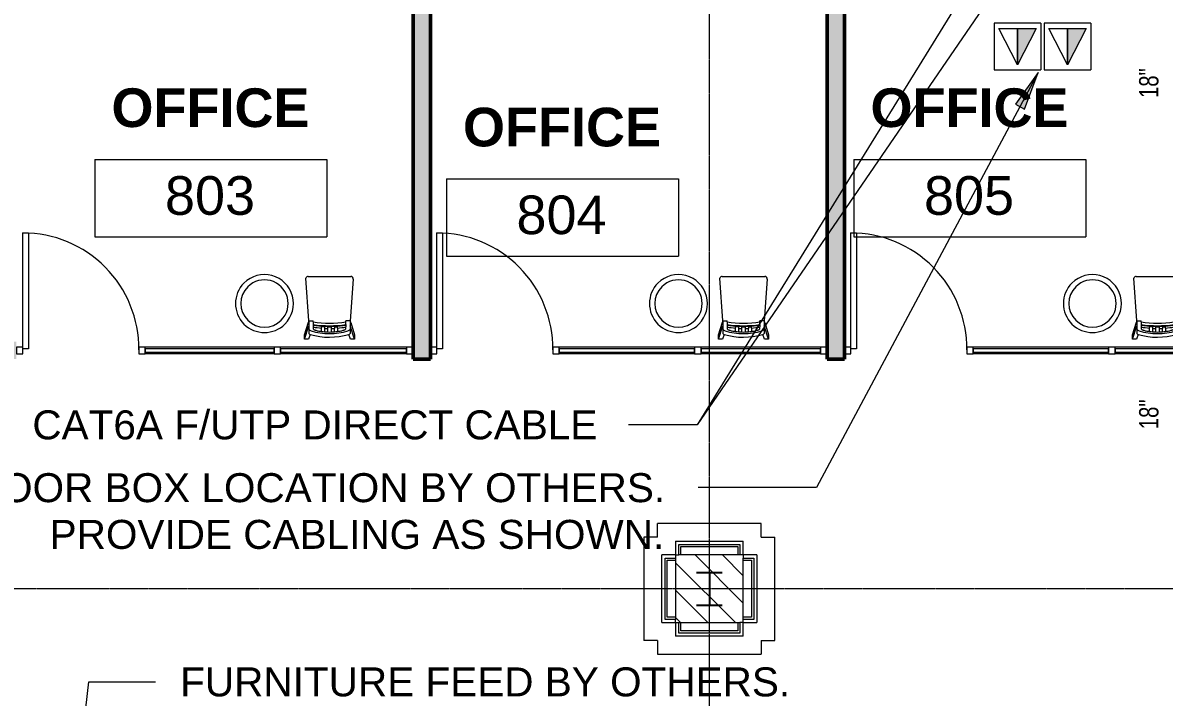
# Model space of a CAD drawing. Header units: inches. Extents: x -1205 to 1409, y -1117 to 895.
# Drawn here: x 152.6 to 506.8, y 488.9 to 698.2 of the extents above; entities that cross this region are included whole.
import ezdxf

# ---------------------------------------------------------------- set-up
doc = ezdxf.new("R2010")
doc.units = ezdxf.units.IN
doc.header["$MEASUREMENT"] = 0
doc.linetypes.add('Grid Line 1_4_', pattern=[0.4375, 0.25, -0.0625, 0.0625, -0.0625])
for name, color, linetype, lineweight in [('A-ANNO-NOTE', 131, 'Continuous', 9), ('A-AREA-IDEN', 2, 'Continuous', 9), ('A-DOOR', 31, 'Continuous', 13), ('A-GENM', 13, 'Continuous', 9), ('A-GLAZ-CURT', 52, 'Continuous', 9), ('A-GLAZ-CWMG', 51, 'Continuous', 9), ('A-WALL-PATT', 111, 'Continuous', 13), ('G-ANNO-TEXT', 231, 'Continuous', 9), ('I-FURN', 30, 'Continuous', 9), ('I-WALL', 2, 'Continuous', 13), ('S-COLS', 52, 'Continuous', 13), ('S-COLS-SYMB', 171, 'Continuous', 20), ('S-GRID', 1, 'Continuous', 9)]:
    doc.layers.add(name, color=color, linetype=linetype, lineweight=lineweight)
doc.styles.add('Arial_2', font='arial.ttf', dxfattribs={"width": 0.75, "height": 6})
doc.styles.add('Arial_3', font='arial.ttf', dxfattribs={"height": 9})
doc.styles.add('Arial_5', font='arial.ttf', dxfattribs={"height": 12})
doc.styles.add('Arial_B', font='arialbd.ttf', dxfattribs={"height": 12})

# ---------------------------------------------------------------- blocks, each defined once
blk = doc.blocks.new('Decorative-Column - 8th - Standard-V5-8TH FLOOR TELECOM PLAN')
at = {"layer": 'A-GENM'}
h = blk.add_hatch(dxfattribs=at)
h.set_pattern_fill('FP_14', color=53, style=0, pattern_type=2)
h.set_pattern_definition([(135, (-365.68, -522.006), (-4.24264, -4.24264), [])])
h.paths.add_polyline_path([(-10.5, -10), (10.5, -10), (10.5, 11), (-10.5, 11), (-10.5, -9)], flags=0)
at = {"layer": 'A-GENM', "color": 53}
for p, q in [((-16.07, 16.57), (-16.07, 20.82)), ((16.07, 20.82), (-16.07, 20.82)), ((16.07, 16.57), (16.07, 20.82)), ((-20.32, 16.57), (-20.32, -15.57)), ((-16.07, 16.57), (-20.32, 16.57)), ((-10.5, 15.25), (-10.5, 11)), ((-10.5, 15.25), (10.5, 15.25)), ((-9.5, 14.25), (9.5, 14.25)), ((-9.5, 11), (-9.5, 14.25)), ((9.5, 14.25), (9.5, 11)), ((10.5, 11), (10.5, 15.25)), ((16.07, 16.57), (20.32, 16.57)), ((20.32, -15.57), (20.32, 16.57)), ((-14.75, -10), (-14.75, 11)), ((-10.5, 11), (-14.75, 11)), ((-10.5, 11), (-10.5, 10)), ((-10.5, 11), (-9.5, 11)), ((-8.84, 11), (-8.84, 13.59)), ((-8.84, 13.59), (8.84, 13.59)), ((8.84, 13.59), (8.84, 11)), ((10.5, 11), (9.5, 11)), ((10.5, 11), (10.5, 10)), ((14.75, 11), (10.5, 11)), ((14.75, 11), (14.75, -10)), ((-13.75, 10), (-10.5, 10)), ((-13.75, -9), (-13.75, 10)), ((-13.09, -8.34), (-13.09, 9.34)), ((-13.09, 9.34), (-10.5, 9.34)), ((10.5, 10), (13.75, 10)), ((10.5, 9.34), (13.09, 9.34)), ((13.09, 9.34), (13.09, -8.34)), ((13.75, 10), (13.75, -9)), ((-14.75, -10), (-10.5, -10)), ((-10.5, -9), (-13.75, -9)), ((-10.5, -8.34), (-13.09, -8.34)), ((-10.5, -10), (-10.5, -9)), ((-10.5, -10), (-10.5, -14.25)), ((-10.5, -10), (-9.5, -10)), ((-9.5, -13.25), (-9.5, -10)), ((-8.84, -12.59), (-8.84, -10)), ((8.84, -10), (8.84, -12.59)), ((10.5, -10), (9.5, -10)), ((9.5, -10), (9.5, -13.25)), ((13.09, -8.34), (10.5, -8.34)), ((10.5, -10), (10.5, -9)), ((13.75, -9), (10.5, -9)), ((10.5, -10), (14.75, -10)), ((10.5, -14.25), (10.5, -10)), ((9.5, -13.25), (-9.5, -13.25)), ((8.84, -12.59), (-8.84, -12.59)), ((-16.07, -15.57), (-20.32, -15.57)), ((-16.07, -15.57), (-16.07, -19.82)), ((10.5, -14.25), (-10.5, -14.25)), ((16.07, -15.57), (20.32, -15.57)), ((16.07, -15.57), (16.07, -19.82)), ((-16.07, -19.82), (16.07, -19.82))]:
    blk.add_line(p, q, dxfattribs=at)
at = {"layer": 'S-COLS', "color": 133, "lineweight": 20}
for p, q in [((9.5, 11), (-9.5, 11)), ((-10.5, 10), (-10.5, -9)), ((10.5, -9), (10.5, 10)), ((-9.5, -10), (9.5, -10))]:
    blk.add_line(p, q, dxfattribs=at)
blk = doc.blocks.new('Rectangular Mullion - 2_ x 2_ Office Front-V100-8TH FLOOR TELECOM PLAN')
at = {"layer": 'A-GLAZ-CWMG', "color": 133, "lineweight": 20}
for p, q in [((-2, 1), (0, 1)), ((-2, -1), (-2, 1)), ((0, 1), (0, -1)), ((0, -1), (-2, -1))]:
    blk.add_line(p, q, dxfattribs=at)
blk = doc.blocks.new('Curtain Wall-Store Front-Sgl w swing _ Bar - Store Front Door-3130016-8TH FLOOR TELECOM PLAN')
at = {"layer": 'A-DOOR', "color": 133, "lineweight": 20}
for p, q in [((-18, 36.5), (-16.25, 36.5)), ((-18, 1), (-18, 36.5)), ((-16.25, 36.5), (-16.25, 0.5)), ((-16.25, 0.5), (-18, 0.5))]:
    blk.add_line(p, q, dxfattribs=at)
at = {"layer": 'A-DOOR', "color": 53, "lineweight": 9}
blk.add_arc((-18, 0.5), 36, 359.5, 90, dxfattribs=at)
blk = doc.blocks.new('System Panel - Glazed Centered-4910207-8TH FLOOR TELECOM PLAN')
at = {"layer": 'A-GLAZ-CURT', "color": 253, "lineweight": 13}
for p, q in [((21, 0.5), (-21, 0.5)), ((-21, 0.5), (-21, -0.5)), ((21, -0.5), (21, 0.5)), ((-21, -0.5), (21, -0.5))]:
    blk.add_line(p, q, dxfattribs=at)
blk = doc.blocks.new('Rectangular Mullion - 2_ x 2_ Office Front-4910203-8TH FLOOR TELECOM PLAN')
at = {"layer": 'A-GLAZ-CWMG', "color": 53}
for p, q in [((361.11, 597.51), (319.11, 597.51)), ((361.11, 595.51), (319.11, 595.51))]:
    blk.add_line(p, q, dxfattribs=at)
blk = doc.blocks.new('Rectangular Mullion - 2_ x 2_ Office Front-2805446-8TH FLOOR TELECOM PLAN')
at = {"layer": 'A-GLAZ-CWMG', "color": 133, "lineweight": 20}
for p, q in [((-1, 1), (1, 1)), ((-1, -1), (-1, 1)), ((1, 1), (1, -1)), ((1, -1), (-1, -1))]:
    blk.add_line(p, q, dxfattribs=at)
blk = doc.blocks.new('Rectangular Mullion - 2_ x 2_ Office Front-V101-8TH FLOOR TELECOM PLAN')
at = {"layer": 'A-GLAZ-CWMG', "color": 133, "lineweight": 20}
for p, q in [((-1, 1), (1, 1)), ((-1, -1), (-1, 1)), ((1, 1), (1, -1)), ((1, -1), (-1, -1))]:
    blk.add_line(p, q, dxfattribs=at)
blk = doc.blocks.new('System Panel - Glazed Centered-4962048-8TH FLOOR TELECOM PLAN')
at = {"layer": 'A-GLAZ-CURT', "color": 253, "lineweight": 13}
for p, q in [((18.54, 0.5), (-18.54, 0.5)), ((-18.54, 0.5), (-18.54, -0.5)), ((18.54, -0.5), (18.54, 0.5)), ((-18.54, -0.5), (18.54, -0.5))]:
    blk.add_line(p, q, dxfattribs=at)
blk = doc.blocks.new('Rectangular Mullion - 2_ x 2_ Office Front-4962047-8TH FLOOR TELECOM PLAN')
at = {"layer": 'A-GLAZ-CWMG', "color": 53}
for p, q in [((400.19, 597.51), (363.11, 597.51)), ((400.19, 595.51), (363.11, 595.51))]:
    blk.add_line(p, q, dxfattribs=at)
blk = doc.blocks.new('Rectangular Mullion - 2_ x 2_ Office Front-V102-8TH FLOOR TELECOM PLAN')
at = {"layer": 'A-GLAZ-CWMG', "color": 133, "lineweight": 20}
for p, q in [((-1, 1), (1, 1)), ((-1, -1), (-1, 1)), ((1, 1), (1, -1)), ((1, -1), (-1, -1))]:
    blk.add_line(p, q, dxfattribs=at)
blk = doc.blocks.new('System Panel - Glazed Centered-4962053-8TH FLOOR TELECOM PLAN')
at = {"layer": 'A-GLAZ-CURT', "color": 253, "lineweight": 13}
for p, q in [((20, 0.5), (-20, 0.5)), ((-20, 0.5), (-20, -0.5)), ((20, -0.5), (20, 0.5)), ((-20, -0.5), (20, -0.5))]:
    blk.add_line(p, q, dxfattribs=at)
blk = doc.blocks.new('Rectangular Mullion - 2_ x 2_ Office Front-4962049-8TH FLOOR TELECOM PLAN')
at = {"layer": 'A-GLAZ-CWMG', "color": 53}
for p, q in [((230.65, 597.51), (190.65, 597.51)), ((230.65, 595.51), (190.65, 595.51))]:
    blk.add_line(p, q, dxfattribs=at)
blk = doc.blocks.new('System Panel - Glazed Centered-4962054-8TH FLOOR TELECOM PLAN')
at = {"layer": 'A-GLAZ-CURT', "color": 253, "lineweight": 13}
for p, q in [((19.55, 0.5), (-19.55, 0.5)), ((-19.55, 0.5), (-19.55, -0.5)), ((19.55, -0.5), (19.55, 0.5)), ((-19.55, -0.5), (19.55, -0.5))]:
    blk.add_line(p, q, dxfattribs=at)
blk = doc.blocks.new('Rectangular Mullion - 2_ x 2_ Office Front-4962052-8TH FLOOR TELECOM PLAN')
at = {"layer": 'A-GLAZ-CWMG', "color": 53}
for p, q in [((271.74, 597.51), (232.65, 597.51)), ((271.74, 595.51), (232.65, 595.51))]:
    blk.add_line(p, q, dxfattribs=at)
blk = doc.blocks.new('Table-Round - 18_ Diameter-5145729-8TH FLOOR TELECOM PLAN')
at = {"layer": 'I-FURN', "color": 53}
for radius, start, end in [(9, 360, 180), (7.35, 0, 180), (9, 180, 360), (7.35, 180, 0)]:
    blk.add_arc((0, 0), radius, start, end, dxfattribs=at)
blk = doc.blocks.new('emeco_navy_chair_1006-24_by-us-navy_1456 - 1006-24P-4914367-8TH FLOOR TELECOM PLAN')
at = {"layer": 'I-FURN', "color": 53}
for p, q in [((-6.38, 5.74), (-7.34, 18.91)), ((-6.58, 19.5), (6.62, 19.5)), ((7.35, 18.67), (6.39, 5.74)), ((-7.75, 1.32), (-6.57, 5.34)), ((-7.75, 0), (-6.38, 4.21)), ((-6.38, 5.74), (-5.11, 5.74)), ((-6.38, 5.74), (-6.38, 1.78)), ((-5.11, 5.38), (-5.11, 5.74)), ((-5.11, 5.38), (-5.11, 4.55)), ((-5.11, 4.55), (-5.11, 3.8)), ((-5.11, 3.8), (-5.11, 3.34)), ((-1.51, 3.86), (-2.49, 3.9)), ((-2.49, 3.45), (-2.49, 3.9)), ((-1.51, 3.86), (-1.51, 3.38)), ((-0.5, 3.8), (0.5, 3.8)), ((-0.5, 3.34), (-0.5, 3.8)), ((0.5, 3.8), (0.5, 3.34)), ((1.51, 3.86), (2.49, 3.9)), ((1.51, 3.86), (1.51, 3.38)), ((2.49, 3.45), (2.49, 3.9)), ((6.39, 5.74), (5.11, 5.74)), ((5.11, 5.38), (5.11, 5.74)), ((5.11, 4.55), (5.11, 5.38)), ((5.11, 4.55), (5.11, 3.8)), ((5.11, 3.34), (5.11, 3.8)), ((6.39, 5.74), (6.39, 1.8)), ((7.75, 0), (6.39, 4.18)), ((6.6, 5.24), (7.75, 1.32)), ((-7.75, 0), (-7.75, 1.32)), ((-5.99, 1.5), (-6.49, 0)), ((-2.49, 2.43), (-2.49, 3.45)), ((-1.51, 3.38), (-1.51, 2.29)), ((-0.5, 2.26), (-0.5, 3.34)), ((0.5, 3.34), (0.5, 2.26)), ((1.51, 2.29), (1.51, 3.38)), ((2.49, 3.45), (2.49, 2.43)), ((6.49, 0), (5.97, 1.52)), ((7.75, 1.32), (7.75, 0)), ((-6.49, 0), (-7.75, 0)), ((7.75, 0), (6.49, 0))]:
    blk.add_line(p, q, dxfattribs=at)
for centre, radius, start, end in [((-6.58, 18.73), 0.773, 90, 166.6435), ((6.58, 18.73), 0.773, 355.7451, 87.5186), ((-5.22, 4.96), 1.4, 145.9294, 164), ((0, 40.15), 35.14, 261.6306, 278.3694), ((0, 42.02), 37.82, 262.2293, 277.7707), ((1.62, 54.35), 50.39, 262.3147, 266.506), ((0, 31.58), 28.24, 259.5676, 264.9403), ((0, 27.74), 23.73, 266.506, 273.494), ((-1.62, 54.35), 50.39, 273.494, 277.6853), ((0, 31.58), 28.24, 275.0597, 280.4324), ((4.62, 4.71), 2.05, 15, 30.3309), ((-5.39, 3.67), 1.13, 209.0759, 252.9241), ((-5.69, 2.34), 0.89, 219.1186, 250.6253), ((-0.03, 21.53), 20.89, 253.4281, 286.6927), ((0, 21.23), 19.5, 252.9241, 287.0759), ((-0.59, 12.09), 9.84, 258.8963, 264.6703), ((0, 31.58), 28.24, 266.9366, 268.9848), ((0, 6.4), 4.17, 263.1152, 276.8848), ((0, 31.58), 28.24, 271.0136, 273.0634), ((0.59, 12.09), 9.84, 275.3297, 281.1037), ((5.39, 3.67), 1.13, 287.0759, 331.9944), ((5.81, 2.22), 0.723, 283.1301, 323.8991)]:
    blk.add_arc(centre, radius, start, end, dxfattribs=at)
for points in [[(-5.11, 3.34), (-5.11, 3.29), (-5.08, 3.2), (-4.95, 3.07), (-4.73, 2.94), (-4.43, 2.82), (-4.05, 2.71), (-3.6, 2.6), (-3.08, 2.51), (-2.69, 2.46), (-2.49, 2.43)], [(-1.51, 2.29), (-1.34, 2.28), (-1.01, 2.27), (-0.67, 2.26), (-0.5, 2.26)], [(0.5, 2.26), (0.67, 2.26), (1.01, 2.27), (1.34, 2.28), (1.51, 2.29)], [(2.49, 2.43), (2.69, 2.46), (3.08, 2.51), (3.6, 2.6), (4.05, 2.71), (4.43, 2.82), (4.73, 2.94), (4.95, 3.07), (5.08, 3.2), (5.11, 3.29), (5.11, 3.34)]]:
    blk.add_open_spline(points, degree=3, dxfattribs=at)
blk = doc.blocks.new('18433_1 - AEO NY - CENTRAL_rvt-1-8TH FLOOR TELECOM PLAN')
at = {"layer": 'A-WALL-PATT'}
for points in [[(273.73, 599.2), (279.11, 599.2), (279.11, 800.76), (273.73, 800.76), (273.73, 614.95)], [(402.19, 599.2), (407.56, 599.2), (407.56, 800.76), (402.19, 800.76), (402.19, 614.95)]]:
    blk.add_hatch(color=253, dxfattribs=at).paths.add_polyline_path(points, flags=0)
at = {"layer": 'A-WALL-PATT', "lineweight": 5}
h = blk.add_hatch(color=9, dxfattribs=at)
h.paths.add_polyline_path([(407.56, 593.82), (407.56, 599.2), (402.19, 599.2), (402.19, 593.82)], flags=0)
h.paths.add_polyline_path([(273.74, 593.82), (279.11, 593.82), (279.11, 599.2), (273.74, 599.2)], flags=0)
h.paths.add_polyline_path([(134.41, 593.82), (150.65, 593.82), (150.65, 599.2), (31.99, 599.2), (31.99, 593.82), (46.01, 593.82)], flags=0)
h.paths.add_polyline_path([(-33.64, 593.82), (-28.01, 593.82), (-28.01, 599.2), (-33.64, 599.2)], flags=0)
h.paths.add_polyline_path([(-418.06, 593.82), (-415.64, 593.82), (-415.64, 599.2), (-421.01, 599.2), (-421.01, 593.82)], flags=0)
h.paths.add_polyline_path([(-522.39, 593.82), (-517.01, 593.82), (-517.01, 599.2), (-522.39, 599.2)], flags=0)
at = {"layer": 'I-WALL', "color": 213, "lineweight": 50}
for p, q in [((273.73, 800.76), (273.73, 599.2)), ((279.11, 599.2), (279.11, 800.76)), ((402.19, 800.76), (402.19, 599.2)), ((407.56, 599.2), (407.56, 800.76)), ((273.73, 599.2), (273.74, 599.2)), ((273.74, 599.2), (273.74, 593.82)), ((279.11, 593.82), (279.11, 599.2)), ((402.19, 599.2), (402.19, 593.82)), ((407.56, 593.82), (407.56, 599.2)), ((273.74, 593.82), (279.11, 593.82)), ((402.19, 593.82), (407.56, 593.82))]:
    blk.add_line(p, q, dxfattribs=at)
at = {"layer": 'S-GRID', "linetype": 'Grid Line 1_4_'}
for p, q in [((365.68, -285.52), (365.68, 870.85)), ((965.79, 522.51), (-931.82, 522.51))]:
    blk.add_line(p, q, dxfattribs=at)
at = {"color": 53, "lineweight": 9}
for name, p in [('Curtain Wall-Store Front-Sgl w swing _ Bar - Store Front Door-3130016-8TH FLOOR TELECOM PLAN', (170.65, 596.51)), ('Curtain Wall-Store Front-Sgl w swing _ Bar - Store Front Door-3130016-8TH FLOOR TELECOM PLAN', (299.11, 596.51)), ('Curtain Wall-Store Front-Sgl w swing _ Bar - Store Front Door-3130016-8TH FLOOR TELECOM PLAN', (427.56, 596.51)), ('emeco_navy_chair_1006-24_by-us-navy_1456 - 1006-24P-4914367-8TH FLOOR TELECOM PLAN', (247.81, 599.99)), ('emeco_navy_chair_1006-24_by-us-navy_1456 - 1006-24P-4914367-8TH FLOOR TELECOM PLAN', (376.27, 599.99)), ('emeco_navy_chair_1006-24_by-us-navy_1456 - 1006-24P-4914367-8TH FLOOR TELECOM PLAN', (504.73, 599.99)), ('Rectangular Mullion - 2_ x 2_ Office Front-4962049-8TH FLOOR TELECOM PLAN', (0, 0)), ('System Panel - Glazed Centered-4962053-8TH FLOOR TELECOM PLAN', (210.65, 596.51)), ('Rectangular Mullion - 2_ x 2_ Office Front-4962052-8TH FLOOR TELECOM PLAN', (0, 0)), ('System Panel - Glazed Centered-4962054-8TH FLOOR TELECOM PLAN', (252.19, 596.51)), ('Rectangular Mullion - 2_ x 2_ Office Front-4910203-8TH FLOOR TELECOM PLAN', (0, 0)), ('System Panel - Glazed Centered-4910207-8TH FLOOR TELECOM PLAN', (340.11, 596.51)), ('Rectangular Mullion - 2_ x 2_ Office Front-4962047-8TH FLOOR TELECOM PLAN', (0, 0)), ('System Panel - Glazed Centered-4962048-8TH FLOOR TELECOM PLAN', (381.65, 596.51)), ('Rectangular Mullion - 2_ x 2_ Office Front-4910203-8TH FLOOR TELECOM PLAN', (128.46, 0)), ('System Panel - Glazed Centered-4910207-8TH FLOOR TELECOM PLAN', (468.56, 596.51)), ('Rectangular Mullion - 2_ x 2_ Office Front-4962047-8TH FLOOR TELECOM PLAN', (128.46, 0)), ('System Panel - Glazed Centered-4962048-8TH FLOOR TELECOM PLAN', (510.11, 596.51)), ('Decorative-Column - 8th - Standard-V5-8TH FLOOR TELECOM PLAN', (365.68, 522.01))]:
    blk.add_blockref(name, p, dxfattribs=at)
at = {"color": 53, "lineweight": 9, "rotation": 314.9999999999999}
for p in [(227.63, 611.08), (356.09, 611.08), (484.55, 611.08)]:
    blk.add_blockref('Table-Round - 18_ Diameter-5145729-8TH FLOOR TELECOM PLAN', p, dxfattribs=at)
at = {"color": 53, "lineweight": 9, "extrusion": (0, 0, -1), "rotation": 180}
for name, p in [('Rectangular Mullion - 2_ x 2_ Office Front-V101-8TH FLOOR TELECOM PLAN', (-151.65, 596.51)), ('Rectangular Mullion - 2_ x 2_ Office Front-V101-8TH FLOOR TELECOM PLAN', (-189.65, 596.51)), ('Rectangular Mullion - 2_ x 2_ Office Front-V101-8TH FLOOR TELECOM PLAN', (-231.65, 596.51)), ('Rectangular Mullion - 2_ x 2_ Office Front-V100-8TH FLOOR TELECOM PLAN', (-273.74, 596.51)), ('Rectangular Mullion - 2_ x 2_ Office Front-2805446-8TH FLOOR TELECOM PLAN', (-280.11, 596.51)), ('Rectangular Mullion - 2_ x 2_ Office Front-V101-8TH FLOOR TELECOM PLAN', (-318.11, 596.51)), ('Rectangular Mullion - 2_ x 2_ Office Front-V102-8TH FLOOR TELECOM PLAN', (-362.11, 596.51)), ('Rectangular Mullion - 2_ x 2_ Office Front-V100-8TH FLOOR TELECOM PLAN', (-402.19, 596.51)), ('Rectangular Mullion - 2_ x 2_ Office Front-2805446-8TH FLOOR TELECOM PLAN', (-408.56, 596.51)), ('Rectangular Mullion - 2_ x 2_ Office Front-V101-8TH FLOOR TELECOM PLAN', (-446.56, 596.51)), ('Rectangular Mullion - 2_ x 2_ Office Front-V102-8TH FLOOR TELECOM PLAN', (-490.56, 596.51))]:
    blk.add_blockref(name, p, dxfattribs=at)
blk = doc.blocks.new('W-Wide Flange-Column - W10X49-835080-8TH FLOOR TELECOM PLAN')
at = {"layer": 'S-COLS-SYMB', "color": 63, "lineweight": 25}
for p, q in [((-4.01, 5.05), (4.01, 5.05)), ((0, 5.05), (0, -5.05)), ((-4.01, -5.05), (4.01, -5.05))]:
    blk.add_line(p, q, dxfattribs=at)
blk = doc.blocks.new('5649_structural model_2019_rvt-1-8TH FLOOR TELECOM PLAN')
at = {"color": 123, "lineweight": 13}
blk.add_blockref('W-Wide Flange-Column - W10X49-835080-8TH FLOOR TELECOM PLAN', (365.68, 522.51), dxfattribs=at)
blk = doc.blocks.new('Room Tag - Room Tag-84095-8TH FLOOR TELECOM PLAN')
at = {"layer": 'A-AREA-IDEN'}
for p, q in [((-0.375, -0.0625), (-0.375, -0.3125)), ((-0.375, -0.0625), (0.375, -0.0625)), ((0.375, -0.0625), (0.375, -0.3125)), ((-0.375, -0.3125), (0.375, -0.3125))]:
    blk.add_line(p, q, dxfattribs=at)

msp = doc.modelspace()

# ---------------------------------------------------------------- block references
at = {"lineweight": 5}
msp.add_blockref('18433_1 - AEO NY - CENTRAL_rvt-1-8TH FLOOR TELECOM PLAN', (0, 0), dxfattribs=at)

# ---------------------------------------------------------------- next in the draw order: hatches: boundary and pattern name
at = {"layer": 'A-ANNO-NOTE'}
for points in [[(461.29, 685.19), (461.29, 696.44), (467.09, 696.44)], [(476.79, 685.19), (476.79, 696.44), (482.59, 696.44)]]:
    msp.add_hatch(color=256, dxfattribs=at).paths.add_polyline_path(points, flags=0)
at = {"layer": 'G-ANNO-TEXT'}
msp.add_hatch(color=7, dxfattribs=at).paths.add_polyline_path([(467.69, 682.77), (460.64, 672.93), (463.43, 671.44)], flags=0)

# ---------------------------------------------------------------- next in the draw order: linework, layer by layer
at = {"layer": 'A-ANNO-NOTE'}
for p, q in [((454.04, 698.08), (454.04, 683.59)), ((468.53, 698.08), (454.04, 698.08)), ((468.53, 698.08), (468.53, 683.59)), ((469.54, 698.08), (469.54, 683.59)), ((484.03, 698.08), (469.54, 698.08)), ((484.03, 698.08), (484.03, 683.59)), ((461.29, 685.19), (461.29, 696.44)), ((461.29, 696.44), (467.09, 696.44)), ((467.09, 696.44), (461.29, 685.19)), ((461.29, 696.44), (461.29, 685.19)), ((476.79, 685.19), (476.79, 696.44)), ((476.79, 696.44), (482.59, 696.44)), ((482.59, 696.44), (476.79, 685.19)), ((476.79, 696.44), (476.79, 685.19)), ((454.04, 683.59), (468.53, 683.59)), ((469.54, 683.59), (484.03, 683.59))]:
    msp.add_line(p, q, dxfattribs=at)
at = {"layer": 'A-ANNO-NOTE', "lineweight": 20}
for p, q in [((455.48, 696.44), (467.09, 696.44)), ((461.29, 685.19), (455.48, 696.44)), ((467.09, 696.44), (461.29, 685.19)), ((470.98, 696.44), (482.59, 696.44)), ((476.79, 685.19), (470.98, 696.44)), ((482.59, 696.44), (476.79, 685.19))]:
    msp.add_line(p, q, dxfattribs=at)
at = {"layer": 'G-ANNO-TEXT', "color": 7}
for p, q in [((461.64, 734.95), (361.9, 573.41)), ((468.37, 728.86), (361.9, 573.41)), ((467.69, 682.77), (398.87, 553.91)), ((467.69, 682.77), (460.64, 672.93)), ((463.43, 671.44), (467.69, 682.77)), ((460.64, 672.93), (463.43, 671.44)), ((361.9, 573.41), (340.6, 573.41)), ((361.9, 573.41), (340.6, 573.41)), ((398.87, 553.91), (362.2, 553.91)), ((157.63, 362.78), (173.15, 493.62)), ((173.15, 493.62), (193.78, 493.62))]:
    msp.add_line(p, q, dxfattribs=at)

# ---------------------------------------------------------------- next in the draw order: block references
at = {"lineweight": 5}
msp.add_blockref('5649_structural model_2019_rvt-1-8TH FLOOR TELECOM PLAN', (0, 0), dxfattribs=at)
at = {"layer": 'A-AREA-IDEN', "xscale": 95.99999999999994, "yscale": 95.99999999999994, "zscale": 95.99999999999994}
for p in [(211.02, 661.79), (446.54, 661.79), (320.09, 655.78)]:
    msp.add_blockref('Room Tag - Room Tag-84095-8TH FLOOR TELECOM PLAN', p, dxfattribs=at)

# ---------------------------------------------------------------- next in the draw order: texts
at = {"layer": 'A-ANNO-NOTE', "char_height": 6, "width": 11.3625, "attachment_point": 1, "rotation": 90, "style": 'Arial_2'}
for insert in [(499.02, 674.89), (499.02, 572.07)]:
    msp.add_mtext('18"', dxfattribs=dict(at, insert=insert))
at = {"layer": 'A-AREA-IDEN', "char_height": 12, "attachment_point": 1}
for s, insert, width, style in [('OFFICE', (180.15, 677.87), 74.538, 'Arial_B'), ('OFFICE', (415.67, 677.87), 74.538, 'Arial_B'), ('OFFICE', (289.22, 671.86), 74.538, 'Arial_B'), ('803', (196.74, 650.62), 33.633, 'Arial_5'), ('805', (432.26, 650.62), 33.633, 'Arial_5'), ('804', (305.81, 644.61), 33.633, 'Arial_5')]:
    msp.add_mtext(s, dxfattribs=dict(at, insert=insert, width=width, style=style))
at = {"layer": 'G-ANNO-TEXT', "color": 7, "char_height": 9, "attachment_point": 1, "style": 'Arial_3'}
for s, insert, width in [('CAT6A F/UTP DIRECT CABLE', (155.6, 577.91), 214.827), ('FLOOR BOX LOCATION BY OTHERS.', (131.22, 558.41), 270.579), ('PROVIDE CABLING AS SHOWN.', (160.97, 543.91), 234.522), ('FURNITURE FEED BY OTHERS.', (201.46, 498.12), 232.098)]:
    msp.add_mtext(s, dxfattribs=dict(at, insert=insert, width=width))

doc.saveas('drawing.dxf')
